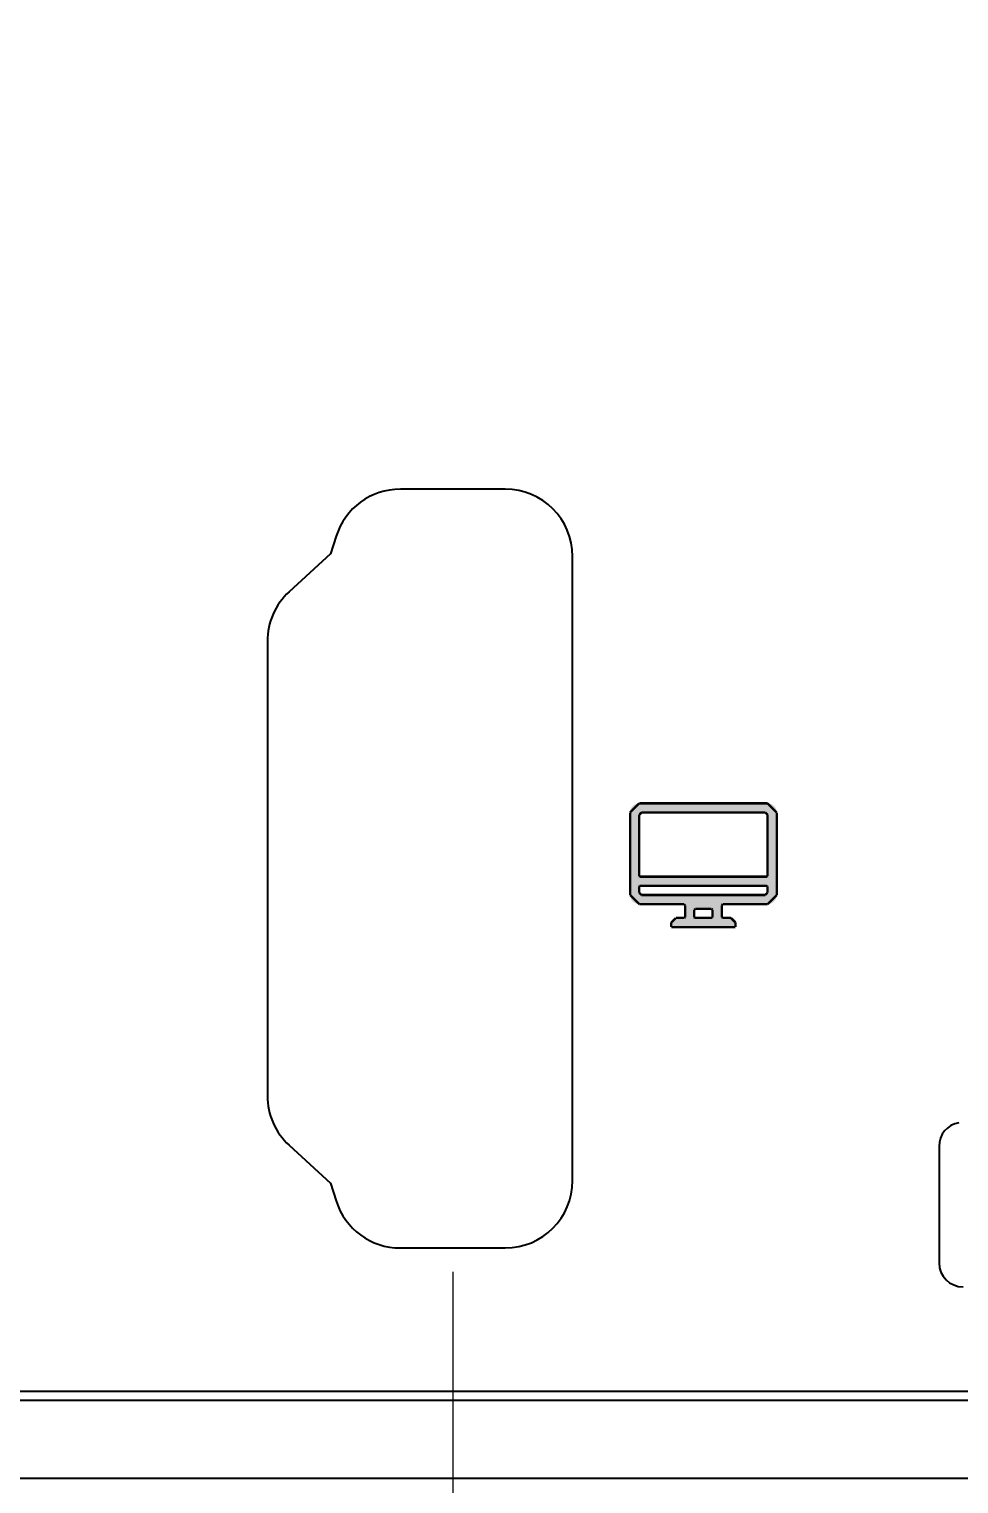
# Model space of a CAD drawing. Header units: millimetres. Extents: x 30573 to 30938, y 711 to 964.
# Drawn here: x 30679.82 to 30699.17, y 814.01 to 844.3 of the extents above; entities that cross this region are included whole.
import ezdxf

# ---------------------------------------------------------------- set-up
doc = ezdxf.new("R2010")
doc.units = ezdxf.units.MM
for name, color, linetype in [('1', 1, 'Continuous'), ('MATER', 8, 'Continuous'), ('SECC', 6, 'Continuous'), ('SUS304', 7, 'Continuous')]:
    doc.layers.add(name, color=color, linetype=linetype)
doc.layers.add('DIM', color=4, linetype='Continuous', lineweight=13)
doc.styles.add('my', font='', dxfattribs={"width": 0.8})
doc.styles.get('my').set_extended_font_data('SimSun')
doc.dimstyles.new('1.0', dxfattribs={"dimtxt": 3, "dimasz": 0.8, "dimexe": 0.5, "dimexo": 0.5, "dimgap": 1, "dimtad": 0, "dimzin": 0, "dimdsep": 46, "dimtxsty": 'my', "dimcen": 0, "dimclrd": 4, "dimclre": 20, "dimclrt": 3, "dimazin": 0, "dimtfac": 1, "dimtofl": 0, "dimtmove": 0, "dimatfit": 3, "dimfxl": 1, "dimtolj": 1, "dimtzin": 0, "dimlwd": -1, "dimlwe": -1, "dimarcsym": 0})

# ---------------------------------------------------------------- blocks, each defined once
blk = doc.blocks.new('565566')
at = {"layer": '1', "lineweight": 15}
for points in [[(-3109.762, -389.931), (-2951.012, -389.931), (-2951.012, -434.381), (-3109.762, -434.381)], [(-3108.087, -391.556), (-2952.687, -391.556), (-2952.687, -432.756), (-3108.087, -432.756)]]:
    blk.add_lwpolyline(points, close=True, dxfattribs=at)
at = {"layer": 'SECC'}
blk.add_lwpolyline([(-2951.012, -434.381), (-3109.762, -434.381), (-3109.762, -389.931), (-2951.012, -389.931)], close=True, dxfattribs=at)
at = {"layer": 'SUS304', "color": 7, "linetype": 'Continuous'}
blk.add_line((-2952.826, -432.567), (-3107.948, -432.567), dxfattribs=at)
blk = doc.blocks.new('*D32')
at = {"layer": 'Defpoints', "color": 0, "transparency": 16777216}
for p in [(30666.43, 837.356), (30661.858, 832.735)]:
    blk.add_point(p, dxfattribs=at)
at = {"layer": 'DIM', "color": 4, "transparency": 16777216}
blk.add_line((30689.544, 860.717), (30666.992, 837.925), dxfattribs=at)
blk.add_solid([(30666.898, 838.018), (30667.087, 837.831), (30666.43, 837.356)], dxfattribs=at)
at = {"layer": 'DIM', "color": 3, "transparency": 16777216, "insert": (30693.177, 864.389), "char_height": 3, "attachment_point": 5, "rotation": 45.3047, "style": 'my'}
blk.add_mtext('\\A1;∅6.50', dxfattribs=at)
blk = doc.blocks.new('*D55')
at = {"layer": 'Defpoints', "color": 0, "transparency": 16777216}
for p in [(30688.637, 818.921), (30654.719, 814.121), (30687.007, 809.369)]:
    blk.add_point(p, dxfattribs=at)
at = {"layer": 'DIM', "color": 20, "transparency": 16777216}
for p, q in [((30688.637, 818.421), (30688.637, 812.569)), ((30688.637, 812.569), (30687.007, 810.969)), ((30687.007, 810.969), (30687.007, 809.369))]:
    blk.add_line(p, q, dxfattribs=at)
at = {"layer": 'DIM', "color": 3, "transparency": 16777216, "insert": (30687.007, 804.286), "char_height": 3, "attachment_point": 5, "rotation": 90, "style": 'my'}
blk.add_mtext('\\A1;33.92', dxfattribs=at)
blk = doc.blocks.new('*D56')
at = {"layer": 'Defpoints', "color": 0, "transparency": 16777216}
for p in [(30705.869, 818.011), (30660.528, 813.531), (30705.869, 809.976)]:
    blk.add_point(p, dxfattribs=at)
at = {"layer": 'DIM', "color": 20, "transparency": 16777216}
blk.add_line((30705.869, 817.511), (30705.869, 809.976), dxfattribs=at)
at = {"layer": 'DIM', "color": 3, "transparency": 16777216, "insert": (30705.869, 804.893), "char_height": 3, "attachment_point": 5, "rotation": 90, "style": 'my'}
blk.add_mtext('\\A1;51.15', dxfattribs=at)
blk = doc.blocks.new('*D57')
at = {"layer": 'Defpoints', "color": 0, "transparency": 16777216}
for p in [(30728.299, 818.011), (30660.258, 813.531), (30728.299, 808.774)]:
    blk.add_point(p, dxfattribs=at)
at = {"layer": 'DIM', "color": 20, "transparency": 16777216}
blk.add_line((30728.299, 817.511), (30728.299, 808.774), dxfattribs=at)
at = {"layer": 'DIM', "color": 3, "transparency": 16777216, "insert": (30728.299, 803.692), "char_height": 3, "attachment_point": 5, "rotation": 90, "style": 'my'}
blk.add_mtext('\\A1;73.58', dxfattribs=at)
blk = doc.blocks.new('*D58')
at = {"layer": 'Defpoints', "color": 0, "transparency": 16777216}
for p in [(30749.689, 818.264), (30658.278, 814.121), (30749.689, 811.2)]:
    blk.add_point(p, dxfattribs=at)
at = {"layer": 'DIM', "color": 20, "transparency": 16777216}
blk.add_line((30749.689, 817.764), (30749.689, 811.2), dxfattribs=at)
at = {"layer": 'DIM', "color": 3, "transparency": 16777216, "insert": (30749.689, 806.09), "char_height": 3, "attachment_point": 5, "rotation": 90, "style": 'my'}
blk.add_mtext('\\A1;94.95', dxfattribs=at)
blk = doc.blocks.new('*D59')
at = {"layer": 'Defpoints', "color": 0, "transparency": 16777216}
for p in [(30770.629, 818.121), (30654.719, 813.977), (30770.629, 811.314)]:
    blk.add_point(p, dxfattribs=at)
at = {"layer": 'DIM', "color": 20, "transparency": 16777216}
blk.add_line((30770.629, 817.621), (30770.629, 811.314), dxfattribs=at)
at = {"layer": 'DIM', "color": 3, "transparency": 16777216, "insert": (30770.629, 805.467), "char_height": 3, "attachment_point": 5, "rotation": 90, "style": 'my'}
blk.add_mtext('\\A1;115.25', dxfattribs=at)
blk = doc.blocks.new('*D52')
at = {"layer": 'Defpoints', "color": 0, "transparency": 16777216}
for p in [(30820.505, 841.551), (30789.304, 836.671), (30654.719, 814.121)]:
    blk.add_point(p, dxfattribs=at)
at = {"layer": 'DIM', "color": 20, "transparency": 16777216}
for p, q in [((30817.305, 836.671), (30818.905, 841.551)), ((30818.905, 841.551), (30820.505, 841.551)), ((30789.804, 836.671), (30817.305, 836.671))]:
    blk.add_line(p, q, dxfattribs=at)
at = {"layer": 'DIM', "color": 3, "transparency": 16777216, "insert": (30825.601, 841.551), "char_height": 3, "attachment_point": 5, "style": 'my'}
blk.add_mtext('\\A1;22.55', dxfattribs=at)
blk = doc.blocks.new('*D46')
at = {"layer": 'Defpoints', "color": 0, "transparency": 16777216}
for p in [(30813.469, 858.571), (30817.477, 858.571), (30654.719, 814.121)]:
    blk.add_point(p, dxfattribs=at)
at = {"layer": 'DIM', "color": 20, "transparency": 16777216}
blk.add_line((30813.969, 858.571), (30817.477, 858.571), dxfattribs=at)
at = {"layer": 'DIM', "color": 3, "transparency": 16777216, "insert": (30822.577, 858.571), "char_height": 3, "attachment_point": 5, "style": 'my'}
blk.add_mtext('\\A1;44.45', dxfattribs=at)
blk = doc.blocks.new('*D39')
at = {"layer": 'Defpoints', "color": 0, "transparency": 16777216}
for p in [(30813.469, 864.595), (30813.469, 858.571), (30654.719, 814.121)]:
    blk.add_point(p, dxfattribs=at)
at = {"layer": 'DIM', "color": 20, "transparency": 16777216}
blk.add_line((30813.469, 859.071), (30813.469, 864.595), dxfattribs=at)
at = {"layer": 'DIM', "color": 3, "transparency": 16777216, "insert": (30813.469, 870.415), "char_height": 3, "attachment_point": 5, "rotation": 90, "style": 'my'}
blk.add_mtext('\\A1;158.75', dxfattribs=at)
blk = doc.blocks.new('*D61')
at = {"layer": 'Defpoints', "color": 0, "transparency": 16777216}
for p in [(30789.304, 819.571), (30673.393, 815.427), (30789.304, 812.764)]:
    blk.add_point(p, dxfattribs=at)
at = {"layer": 'DIM', "color": 20, "transparency": 16777216}
blk.add_line((30789.304, 819.071), (30789.304, 812.764), dxfattribs=at)
at = {"layer": 'DIM', "color": 3, "transparency": 16777216, "insert": (30789.304, 806.904), "char_height": 3, "attachment_point": 5, "rotation": 90, "style": 'my'}
blk.add_mtext('\\A1;134.59', dxfattribs=at)

msp = doc.modelspace()

# ---------------------------------------------------------------- hatches: boundary and pattern name
at = {"layer": 'MATER'}
h = msp.add_hatch(color=0, dxfattribs=at)
h.dxf.hatch_style = 2
edge = h.paths.add_edge_path()
edge.add_spline(control_points=[(30695.177, 826.652), (30695.177, 826.652), (30692.529, 826.652), (30692.529, 826.652), (30692.523, 826.652), (30692.518, 826.657), (30692.518, 826.664), (30692.518, 826.664), (30692.518, 827.94), (30692.518, 827.94), (30692.518, 827.966), (30692.539, 827.988), (30692.565, 827.988), (30692.565, 827.988), (30695.141, 827.988), (30695.141, 827.988), (30695.168, 827.988), (30695.189, 827.966), (30695.189, 827.94), (30695.189, 827.94), (30695.189, 826.664), (30695.189, 826.664), (30695.189, 826.657), (30695.184, 826.652), (30695.177, 826.652)], knot_values=[0, 0, 0, 0, 1, 1, 1, 2, 2, 2, 3, 3, 3, 4, 4, 4, 5, 5, 5, 6, 6, 6, 7, 7, 7, 8, 8, 8, 8], degree=3, periodic=0)
edge = h.paths.add_edge_path()
edge.add_spline(control_points=[(30695.189, 826.318), (30695.189, 826.292), (30695.168, 826.27), (30695.141, 826.27), (30695.141, 826.27), (30692.565, 826.27), (30692.565, 826.27), (30692.539, 826.27), (30692.518, 826.292), (30692.518, 826.318), (30692.518, 826.318), (30692.518, 826.449), (30692.518, 826.449), (30692.518, 826.456), (30692.523, 826.461), (30692.529, 826.461), (30692.529, 826.461), (30695.177, 826.461), (30695.177, 826.461), (30695.184, 826.461), (30695.189, 826.456), (30695.189, 826.449), (30695.189, 826.449), (30695.189, 826.318), (30695.189, 826.318)], knot_values=[0, 0, 0, 0, 1, 1, 1, 2, 2, 2, 3, 3, 3, 4, 4, 4, 5, 5, 5, 6, 6, 6, 7, 7, 7, 8, 8, 8, 8], degree=3, periodic=0)
edge = h.paths.add_edge_path()
edge.add_spline(control_points=[(30694.044, 825.805), (30694.044, 825.799), (30694.039, 825.793), (30694.032, 825.793), (30694.032, 825.793), (30693.674, 825.793), (30693.674, 825.793), (30693.668, 825.793), (30693.662, 825.799), (30693.662, 825.805), (30693.662, 825.805), (30693.662, 825.96), (30693.662, 825.96), (30693.662, 825.973), (30693.673, 825.984), (30693.686, 825.984), (30693.686, 825.984), (30694.02, 825.984), (30694.02, 825.984), (30694.033, 825.984), (30694.044, 825.973), (30694.044, 825.96), (30694.044, 825.96), (30694.044, 825.805), (30694.044, 825.805)], knot_values=[0, 0, 0, 0, 1, 1, 1, 2, 2, 2, 3, 3, 3, 4, 4, 4, 5, 5, 5, 6, 6, 6, 7, 7, 7, 8, 8, 8, 8], degree=3, periodic=0)
edge = h.paths.add_edge_path()
edge.add_spline(control_points=[(30695.189, 828.179), (30695.189, 828.179), (30692.518, 828.179), (30692.518, 828.179), (30692.412, 828.179), (30692.327, 828.093), (30692.327, 827.988), (30692.327, 827.988), (30692.327, 826.27), (30692.327, 826.27), (30692.327, 826.165), (30692.412, 826.08), (30692.518, 826.08), (30692.518, 826.08), (30693.448, 826.08), (30693.448, 826.08), (30693.461, 826.08), (30693.472, 826.069), (30693.472, 826.056), (30693.472, 826.056), (30693.472, 825.805), (30693.472, 825.805), (30693.472, 825.799), (30693.466, 825.793), (30693.46, 825.793), (30693.46, 825.793), (30693.281, 825.793), (30693.281, 825.793), (30693.228, 825.793), (30693.185, 825.751), (30693.185, 825.698), (30693.185, 825.698), (30693.185, 825.603), (30693.185, 825.603), (30693.185, 825.603), (30694.521, 825.603), (30694.521, 825.603), (30694.521, 825.603), (30694.521, 825.698), (30694.521, 825.698), (30694.521, 825.751), (30694.479, 825.793), (30694.426, 825.793), (30694.426, 825.793), (30694.247, 825.793), (30694.247, 825.793), (30694.24, 825.793), (30694.235, 825.799), (30694.235, 825.805), (30694.235, 825.805), (30694.235, 826.056), (30694.235, 826.056), (30694.235, 826.069), (30694.246, 826.08), (30694.259, 826.08), (30694.259, 826.08), (30695.189, 826.08), (30695.189, 826.08), (30695.294, 826.08), (30695.38, 826.165), (30695.38, 826.27), (30695.38, 826.27), (30695.38, 827.988), (30695.38, 827.988), (30695.38, 828.093), (30695.294, 828.179), (30695.189, 828.179)], knot_values=[0, 0, 0, 0, 1, 1, 1, 2, 2, 2, 3, 3, 3, 4, 4, 4, 5, 5, 5, 6, 6, 6, 7, 7, 7, 8, 8, 8, 9, 9, 9, 10, 10, 10, 11, 11, 11, 12, 12, 12, 13, 13, 13, 14, 14, 14, 15, 15, 15, 16, 16, 16, 17, 17, 17, 18, 18, 18, 19, 19, 19, 20, 20, 20, 21, 21, 21, 22, 22, 22, 22], degree=3, periodic=0)

# ---------------------------------------------------------------- linework, layer by layer
at = {"color": 6, "linetype": 'Continuous'}
msp.add_line((30698.757, 821.036), (30698.757, 818.611), dxfattribs=at)
for centre, start, end in [((30699.257, 821.036), 99.9064, 180), ((30699.257, 818.611), 180, 270)]:
    msp.add_arc(centre, 0.5, start, end, dxfattribs=at)
at = {"layer": '1'}
msp.add_lwpolyline([(30656.394, 856.946), (30811.794, 856.946), (30811.794, 815.746), (30656.394, 815.746)], close=True, dxfattribs=at)
msp.add_lwpolyline([(30656.394, 856.946), (30811.794, 856.946), (30811.794, 815.746), (30656.394, 815.746)], close=True, dxfattribs=at)
msp.add_lwpolyline([(30656.394, 856.946), (30811.794, 856.946), (30811.794, 815.746), (30656.394, 815.746)], close=True, dxfattribs=at)
msp.add_lwpolyline([(30656.394, 856.946), (30811.794, 856.946), (30811.794, 815.746), (30656.394, 815.746)], close=True, dxfattribs=at)
msp.add_lwpolyline([(30656.394, 856.946), (30811.794, 856.946), (30811.794, 815.746), (30656.394, 815.746)], close=True, dxfattribs=at)
msp.add_lwpolyline([(30656.394, 856.946), (30811.794, 856.946), (30811.794, 815.746), (30656.394, 815.746)], close=True, dxfattribs=at)
msp.add_lwpolyline([(30656.394, 856.946), (30811.794, 856.946), (30811.794, 815.746), (30656.394, 815.746)], close=True, dxfattribs=at)
msp.add_lwpolyline([(30656.394, 856.946), (30811.794, 856.946), (30811.794, 815.746), (30656.394, 815.746)], close=True, dxfattribs=at)
msp.add_lwpolyline([(30656.394, 856.946), (30811.794, 856.946), (30811.794, 815.746), (30656.394, 815.746)], close=True, dxfattribs=at)
msp.add_lwpolyline([(30656.394, 856.946), (30811.794, 856.946), (30811.794, 815.746), (30656.394, 815.746)], close=True, dxfattribs=at)
msp.add_lwpolyline([(30656.394, 856.946), (30811.794, 856.946), (30811.794, 815.746), (30656.394, 815.746)], close=True, dxfattribs=at)
msp.add_lwpolyline([(30656.394, 856.946), (30811.794, 856.946), (30811.794, 815.746), (30656.394, 815.746)], close=True, dxfattribs=at)
msp.add_lwpolyline([(30656.394, 856.946), (30811.794, 856.946), (30811.794, 815.746), (30656.394, 815.746)], close=True, dxfattribs=at)
at = {"layer": 'MATER', "color": 0, "const_width": 0.05}
for points in [[(30692.518, 828.179), (30692.327, 827.988)], [(30695.189, 828.179), (30695.074, 828.179), (30694.772, 828.179), (30693.853, 828.179), (30692.935, 828.179), (30692.632, 828.179), (30692.518, 828.179)], [(30695.38, 827.988), (30695.189, 828.179)], [(30692.327, 827.988), (30692.327, 827.72), (30692.327, 827.129), (30692.327, 826.539), (30692.327, 826.27)], [(30692.518, 827.94), (30692.565, 827.988)], [(30692.518, 826.664), (30692.518, 827.94)], [(30692.565, 827.988), (30692.676, 827.988), (30692.968, 827.988), (30693.853, 827.988), (30694.739, 827.988), (30695.031, 827.988), (30695.141, 827.988)], [(30695.141, 827.988), (30695.189, 827.94)], [(30695.189, 827.94), (30695.189, 826.664)], [(30695.38, 826.27), (30695.38, 826.539), (30695.38, 827.129), (30695.38, 827.72), (30695.38, 827.988)], [(30692.529, 826.652), (30692.518, 826.664)], [(30695.177, 826.652), (30695.063, 826.652), (30694.763, 826.652), (30693.853, 826.652), (30692.943, 826.652), (30692.643, 826.652), (30692.529, 826.652)], [(30695.189, 826.664), (30695.177, 826.652)], [(30692.518, 826.449), (30692.529, 826.461)], [(30692.518, 826.318), (30692.518, 826.449)], [(30692.529, 826.461), (30692.643, 826.461), (30692.943, 826.461), (30693.853, 826.461), (30694.763, 826.461), (30695.063, 826.461), (30695.177, 826.461)], [(30695.177, 826.461), (30695.189, 826.449)], [(30695.189, 826.449), (30695.189, 826.318)], [(30692.327, 826.27), (30692.518, 826.08)], [(30692.565, 826.27), (30692.518, 826.318)], [(30692.518, 826.08), (30693.448, 826.08)], [(30695.141, 826.27), (30695.031, 826.27), (30694.739, 826.27), (30693.853, 826.27), (30692.968, 826.27), (30692.676, 826.27), (30692.565, 826.27)], [(30693.448, 826.08), (30693.472, 826.056)], [(30693.472, 826.056), (30693.472, 825.805)], [(30694.235, 826.056), (30694.259, 826.08)], [(30694.235, 825.805), (30694.235, 826.056)], [(30694.259, 826.08), (30695.189, 826.08)], [(30695.189, 826.318), (30695.141, 826.27)], [(30695.189, 826.08), (30695.38, 826.27)], [(30693.281, 825.793), (30693.185, 825.698)], [(30693.46, 825.793), (30693.281, 825.793)], [(30693.472, 825.805), (30693.46, 825.793)], [(30693.662, 825.96), (30693.686, 825.984)], [(30693.662, 825.805), (30693.662, 825.96)], [(30693.674, 825.793), (30693.662, 825.805)], [(30694.032, 825.793), (30693.674, 825.793)], [(30693.686, 825.984), (30694.02, 825.984)], [(30694.02, 825.984), (30694.044, 825.96)], [(30694.044, 825.805), (30694.032, 825.793)], [(30694.044, 825.96), (30694.044, 825.805)], [(30694.247, 825.793), (30694.235, 825.805)], [(30694.426, 825.793), (30694.247, 825.793)], [(30694.521, 825.698), (30694.426, 825.793)], [(30693.185, 825.698), (30693.185, 825.603)], [(30693.185, 825.603), (30694.521, 825.603)], [(30694.521, 825.603), (30694.521, 825.698)]]:
    msp.add_lwpolyline(points, dxfattribs=at)
at = {"layer": 'SUS304', "color": 6}
msp.add_lwpolyline([(30656.394, 856.946), (30811.794, 856.946), (30811.794, 815.746), (30656.394, 815.746)], close=True, dxfattribs=at)
at = {"layer": 'SUS304', "color": 6, "linetype": 'Continuous'}
msp.add_lwpolyline([(30684.779, 831.551), (30684.779, 822.091, 0.21023), (30685.233, 821.059), (30686.093, 820.27), (30686.211, 819.899, 0.32721), (30687.546, 818.921), (30689.729, 818.921, 0.414213), (30691.129, 820.321), (30691.129, 833.321, 0.414213), (30689.729, 834.721), (30687.546, 834.721, 0.32721), (30686.211, 833.742), (30686.093, 833.371), (30685.233, 832.583, 0.21023)], format="xyb", close=True, dxfattribs=at)

# ---------------------------------------------------------------- block references
at = {"layer": 'DIM'}
msp.add_blockref('565566', (33764.481, 1248.501), dxfattribs=at)
msp.add_blockref('565566', (33764.481, 1248.501), dxfattribs=at)
msp.add_blockref('565566', (33764.481, 1248.501), dxfattribs=at)

# ---------------------------------------------------------------- dimensions: what is measured, and where the dimension line sits
for feature_location, offset, dtype, picture, middle in [((30813.469, 858.571), (0, 6.025), 1, '*D39', (30813.469, 870.415)), ((30813.469, 858.571), (4.008, 0), 0, '*D46', (30822.577, 858.571)), ((30789.304, 836.671), (31.202, 4.88), 0, '*D52', (30825.601, 841.551))]:
    dim = msp.add_ordinate_dim(feature_location=feature_location, offset=offset, dtype=dtype, origin=(30654.719, 814.121), dimstyle='1.0', dxfattribs=at)
    dim.commit()
    dim.dimension.update_dxf_attribs({"geometry": picture, "text_midpoint": middle})
dim = msp.add_diameter_dim_2p(p1=(30661.858, 832.735), p2=(30666.43, 837.356), dimstyle='1.0', dxfattribs=at)
dim.commit()
dim.dimension.update_dxf_attribs({"geometry": '*D32', "text_midpoint": (30693.177, 864.389), "dimtype": 131})
for feature_location, offset, origin, text, picture, middle in [((30789.304, 819.571), (0, -6.807), (30673.393, 815.427), '134.59', '*D61', (30789.304, 806.904)), ((30688.637, 818.921), (-1.63, -9.552), (30654.719, 814.121), '33.92', '*D55', (30687.007, 804.286)), ((30749.689, 818.264), (0, -7.065), (30658.278, 814.121), '94.95', '*D58', (30749.689, 806.09)), ((30770.629, 818.121), (0, -6.807), (30654.719, 813.977), '115.25', '*D59', (30770.629, 805.467)), ((30728.299, 818.011), (0, -9.236), (30660.258, 813.531), '73.58', '*D57', (30728.299, 803.692)), ((30705.869, 818.011), (0, -8.035), (30660.528, 813.531), '51.15', '*D56', (30705.869, 804.893))]:
    dim = msp.add_ordinate_dim(feature_location=feature_location, offset=offset, dtype=1, origin=origin, text=text, dimstyle='1.0', dxfattribs=at)
    dim.commit()
    dim.dimension.update_dxf_attribs({"geometry": picture, "text_midpoint": middle})

doc.saveas('drawing.dxf')
